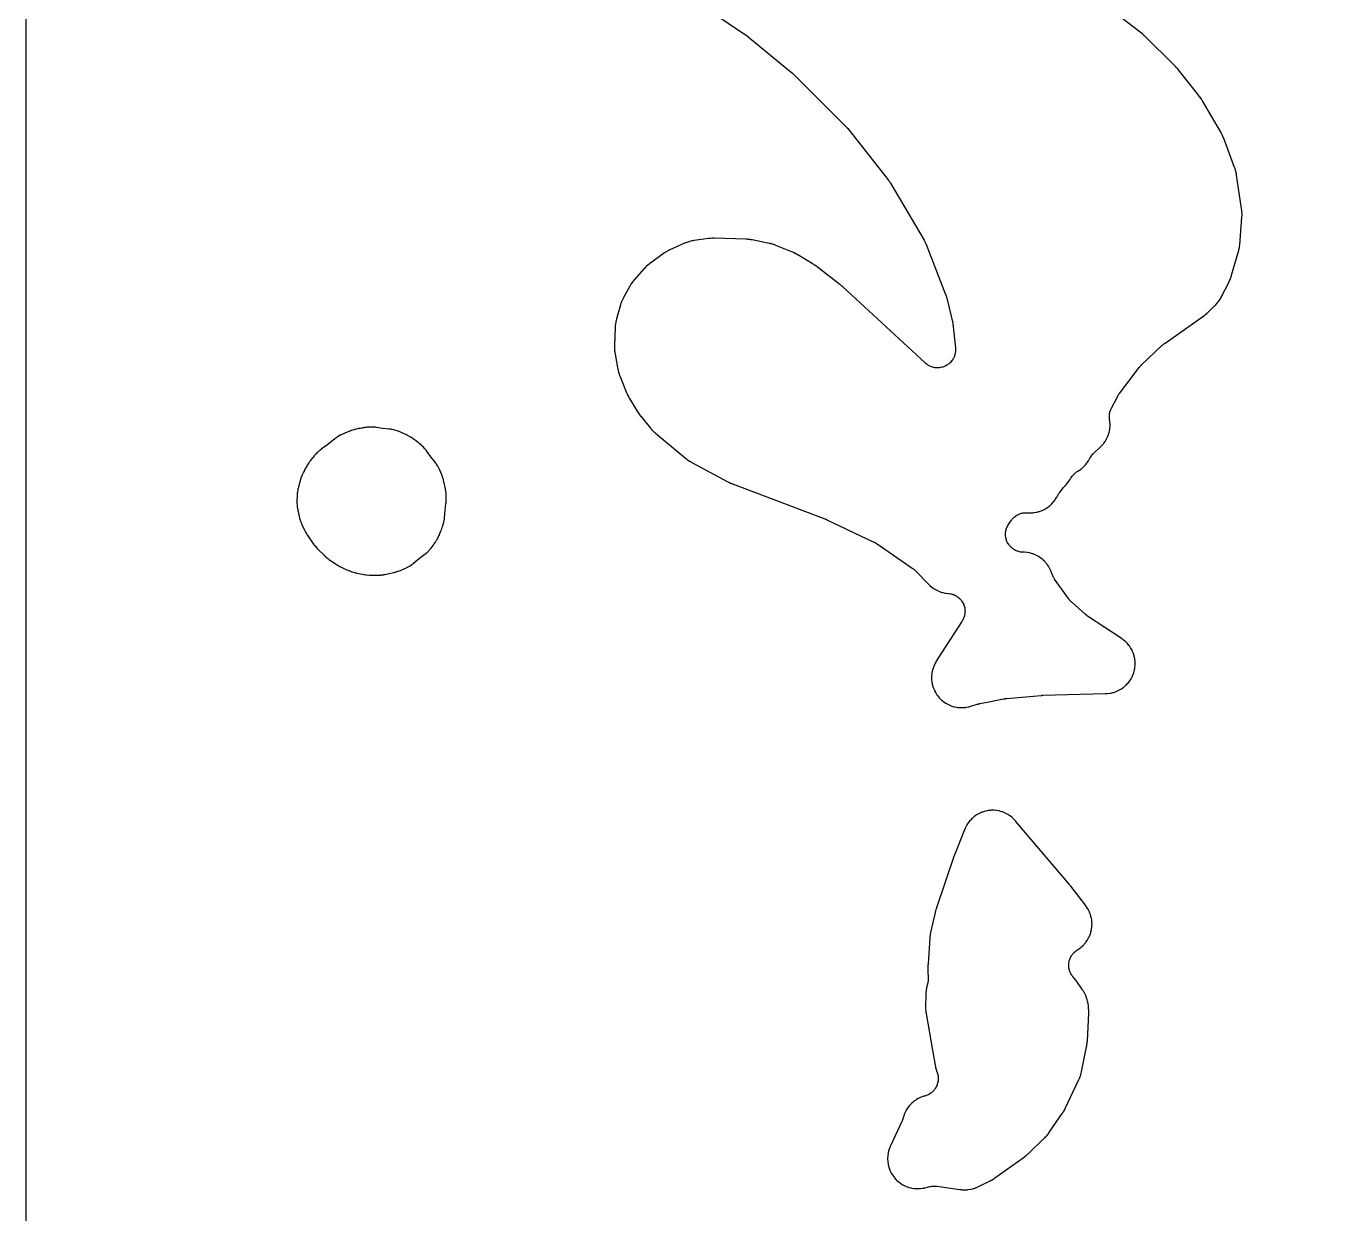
# Model space of a CAD drawing. Header units: millimetres. Extents: x 0 to 300, y 0 to 300.
# Drawn here: x -0.1 to 108.7, y 102 to 201 of the extents above; entities that cross this region are included whole.
import ezdxf

# ---------------------------------------------------------------- set-up
doc = ezdxf.new("R2010")
doc.units = ezdxf.units.MM
doc.layers.add('CUT', color=7, linetype='CONTINUOUS')

msp = doc.modelspace()

# ---------------------------------------------------------------- linework, layer by layer
at = {"layer": 'CUT'}
for points in [[(-0.0625, 1.4375), (-0.0625, 298.5625), (-0.0625, 299.4478), (-0.0589, 299.5212), (-0.0503, 299.5794), (-0.036, 299.6365), (-0.0162, 299.6918), (0.009, 299.745), (0.0392, 299.7954), (0.0743, 299.8427), (0.1137, 299.8863), (0.1573, 299.9257), (0.2046, 299.9608), (0.255, 299.991), (0.3082, 300.0162), (0.3635, 300.036), (0.4206, 300.0503), (0.4788, 300.0589), (0.5522, 300.0625), (1.4375, 300.0625), (298.5476, 300.0625)], [(55.5887, 203.2385), (59.9259, 200.301), (59.9345, 200.2951), (59.9545, 200.2812), (59.963, 200.2752), (59.9734, 200.2679), (59.9818, 200.2618), (60.0015, 200.2474), (60.0099, 200.2412), (60.0228, 200.2316), (60.0311, 200.2253), (60.0504, 200.2106), (60.0586, 200.2042), (60.0686, 200.1963), (60.0768, 200.1898), (60.0958, 200.1746), (60.1039, 200.168), (63.7643, 197.1594), (63.7728, 197.1523), (63.7924, 197.1358), (63.8008, 197.1286), (63.811, 197.1198), (63.8193, 197.1126), (63.8385, 197.0955), (63.8467, 197.0882), (63.8593, 197.0768), (63.8674, 197.0693), (63.8862, 197.0518), (63.8942, 197.0443), (63.9039, 197.035), (63.9119, 197.0274), (63.9303, 197.0094), (63.9381, 197.0017), (68.2517, 192.6839), (68.2609, 192.6746), (68.282, 192.6528), (68.291, 192.6434), (68.3019, 192.6319), (68.3108, 192.6224), (68.3313, 192.6), (68.34, 192.5903), (68.3533, 192.5754), (68.3618, 192.5656), (68.3817, 192.5426), (68.3901, 192.5327), (68.4003, 192.5206), (68.4086, 192.5105), (68.4278, 192.487), (68.4359, 192.4769), (71.8182, 188.2015), (71.8276, 188.1893), (71.8493, 188.1609), (71.8585, 188.1486), (71.8696, 188.1336), (71.8786, 188.1212), (71.8994, 188.092), (71.9081, 188.0795), (71.9215, 188.06), (71.93, 188.0473), (71.9498, 188.0175), (71.9581, 188.0046), (71.9681, 187.9888), (71.9763, 187.9758), (71.995, 187.9453), (72.0029, 187.9322), (74.8062, 183.1803), (74.8099, 183.174), (74.8184, 183.1592), (74.822, 183.1529), (74.8229, 183.1513), (74.8367, 183.1262), (74.8679, 183.067), (74.8783, 183.0464), (74.8929, 183.015), (74.9264, 182.9385), (74.9402, 182.9053), (76.6026, 178.6583), (76.6084, 178.6431), (76.6216, 178.6074), (76.6272, 178.592), (76.6337, 178.5734), (76.6389, 178.5581), (76.6508, 178.5221), (76.6557, 178.5066), (76.6631, 178.4827), (76.6678, 178.4672), (76.6784, 178.4307), (76.6828, 178.4151), (76.688, 178.3959), (76.6921, 178.3802), (76.7013, 178.3434), (76.7052, 178.3276), (77.1886, 176.2484), (77.1917, 176.2345), (77.1987, 176.2021), (77.2016, 176.1881), (77.205, 176.1711), (77.2077, 176.1572), (77.2137, 176.1246), (77.2161, 176.1106), (77.2197, 176.089), (77.2219, 176.075), (77.2269, 176.0422), (77.2289, 176.0281), (77.2312, 176.0109), (77.233, 175.9968), (77.2369, 175.9639), (77.2384, 175.9497), (77.4176, 174.2016), (77.4209, 174.1582), (77.4252, 174.0786), (77.4257, 173.9916), (77.4232, 173.9338), (77.4153, 173.8471), (77.4072, 173.7898), (77.3909, 173.7043), (77.3774, 173.648), (77.3529, 173.5645), (77.334, 173.5098), (77.3016, 173.429), (77.2774, 173.3764), (77.2374, 173.2991), (77.2083, 173.249), (77.161, 173.176), (77.1272, 173.129), (77.073, 173.0609), (77.0348, 173.0173), (76.9744, 172.9548), (76.9322, 172.9151), (76.8659, 172.8587), (76.8201, 172.8233), (76.7487, 172.7736), (76.6997, 172.7428), (76.6238, 172.7001), (76.572, 172.6742), (76.4924, 172.6391), (76.4384, 172.6183), (76.3558, 172.591), (76.2999, 172.5755), (76.2151, 172.5564), (76.158, 172.5464), (76.0717, 172.5355), (76.014, 172.531), (75.927, 172.5285), (75.8691, 172.5297), (75.7823, 172.5356), (75.7247, 172.5423), (75.6389, 172.5566), (75.5823, 172.5689), (75.4983, 172.5914), (75.4431, 172.609), (75.3616, 172.6395), (75.3084, 172.6624), (75.2303, 172.7007), (75.1795, 172.7286), (75.1054, 172.7742), (75.0576, 172.8069), (74.9883, 172.8595), (74.9272, 172.9106), (74.8945, 172.9393), (68.0313, 179.2709), (68.0219, 179.2794), (67.9601, 179.3341), (67.9504, 179.3424), (67.8713, 179.4094), (67.8615, 179.4175), (67.7974, 179.4695), (67.7875, 179.4774), (65.9279, 180.9219), (65.914, 180.9325), (65.8223, 180.9995), (65.8081, 181.0096), (65.6907, 181.0903), (65.6761, 181.0999), (65.5808, 181.1615), (65.566, 181.1707), (64.2677, 181.956), (64.2581, 181.9617), (64.1904, 182.0009), (64.1803, 182.0067), (64.1355, 182.0315), (64.1136, 182.043), (63.976, 182.112), (63.9545, 182.1222), (63.917, 182.1392), (63.9067, 182.1438), (63.8358, 182.1743), (63.8242, 182.1792), (62.4416, 182.7403), (62.4286, 182.7455), (62.3439, 182.7775), (62.3308, 182.7823), (62.2795, 182.8004), (62.253, 182.8091), (62.0796, 182.8613), (62.0527, 182.8687), (61.9999, 182.882), (61.9863, 182.8853), (61.898, 182.9053), (61.8843, 182.9082), (60.48, 183.1923), (60.4675, 183.1947), (60.3861, 183.2094), (60.3735, 183.2115), (60.3244, 183.2193), (60.2991, 183.2228), (60.1348, 183.2417), (60.1095, 183.2441), (60.0599, 183.2477), (60.0472, 183.2485), (59.9645, 183.2527), (59.9518, 183.2532), (57.3405, 183.3313), (57.3281, 183.3316), (57.2472, 183.3323), (57.2347, 183.3323), (57.186, 183.3317), (57.1611, 183.3309), (56.9996, 183.3223), (56.9747, 183.3205), (56.9263, 183.3159), (56.9139, 183.3146), (56.8335, 183.3053), (56.8212, 183.3037), (55.6352, 183.1412), (55.621, 183.1391), (55.5293, 183.1243), (55.5152, 183.1219), (55.4603, 183.1117), (55.4324, 183.1058), (55.254, 183.0638), (55.1991, 183.048), (55.0255, 182.9892), (54.9987, 182.9794), (54.9467, 182.959), (54.9335, 182.9536), (54.8478, 182.9175), (54.8347, 182.9118), (53.6207, 182.3667), (53.607, 182.3603), (53.5184, 182.3178), (53.5049, 182.3111), (53.4523, 182.2842), (53.4257, 182.2698), (53.2556, 182.1718), (53.2298, 182.156), (53.1803, 182.124), (53.1677, 182.1157), (53.0865, 182.0604), (53.0741, 182.0517), (51.9836, 181.2672), (51.9703, 181.2573), (51.8848, 181.1922), (51.8717, 181.1819), (51.8215, 181.1414), (51.7963, 181.1199), (51.6367, 180.976), (51.6127, 180.9531), (51.5673, 180.9073), (51.5558, 180.8954), (51.4821, 180.817), (51.471, 180.8048), (50.6772, 179.9117), (50.6661, 179.8987), (50.5947, 179.8137), (50.5839, 179.8005), (50.5426, 179.7483), (50.5222, 179.7209), (50.3946, 179.5394), (50.3758, 179.5109), (50.3406, 179.4544), (50.3318, 179.4397), (50.276, 179.3438), (50.2676, 179.329), (49.7209, 178.3255), (49.713, 178.3105), (49.6632, 178.2126), (49.6558, 178.1975), (49.6276, 178.1379), (49.614, 178.107), (49.5313, 177.9037), (49.5195, 177.8721), (49.4981, 177.8097), (49.4929, 177.7937), (49.4602, 177.6888), (49.4555, 177.6726), (49.1579, 176.6123), (49.1534, 176.5951), (49.1255, 176.4832), (49.1215, 176.4659), (49.1068, 176.3983), (49.1003, 176.3634), (49.0646, 176.1357), (49.0602, 176.1005), (49.0535, 176.0316), (49.0521, 176.0139), (49.0444, 175.8988), (49.0435, 175.8811), (48.9881, 174.3812), (48.9878, 174.3643), (48.9868, 174.2548), (48.9869, 174.2379), (48.9881, 174.1721), (48.9897, 174.1385), (49.0063, 173.9201), (49.0097, 173.8866), (49.0184, 173.8214), (49.0208, 173.8047), (49.0383, 173.6965), (49.0412, 173.6799), (49.2856, 172.3947), (49.2884, 172.3805), (49.3082, 172.2885), (49.3115, 172.2744), (49.3247, 172.2194), (49.3322, 172.1914), (49.385, 172.0108), (49.3938, 171.9832), (49.4122, 171.9297), (49.4171, 171.9161), (49.45, 171.8279), (49.4552, 171.8144), (50.0052, 170.4416), (50.0099, 170.4302), (50.0412, 170.3565), (50.0461, 170.3452), (50.0659, 170.3012), (50.0764, 170.2789), (50.148, 170.1357), (50.1595, 170.1138), (50.1827, 170.0717), (50.1888, 170.0609), (50.2289, 169.9916), (50.2352, 169.981), (50.8762, 168.9247), (50.8874, 168.9069), (50.9624, 168.7926), (50.9742, 168.7752), (51.0732, 168.6352), (51.0856, 168.6182), (51.1684, 168.5095), (51.1814, 168.493), (51.9827, 167.5134), (51.9919, 167.5024), (52.0524, 167.432), (52.0618, 167.4213), (52.0991, 167.3798), (52.1188, 167.359), (52.2494, 167.2272), (52.27, 167.2074), (52.3111, 167.1697), (52.3217, 167.1602), (52.3916, 167.099), (52.4025, 167.0898), (54.9099, 165.0004), (54.9217, 164.9908), (54.9992, 164.9295), (55.0113, 164.9202), (55.0587, 164.8846), (55.0835, 164.8669), (55.2473, 164.7565), (55.2729, 164.7401), (55.3238, 164.7095), (55.3369, 164.7018), (55.4228, 164.6529), (55.4361, 164.6455), (58.383, 163.0663), (58.4002, 163.0574), (58.5131, 163.0016), (58.5306, 162.9933), (58.6743, 162.9278), (58.6921, 162.92), (58.8083, 162.8716), (58.8263, 162.8644), (66.5276, 159.9411), (66.5344, 159.9385), (66.5503, 159.9323), (66.5571, 159.9297), (66.5732, 159.9233), (66.5815, 159.9199), (66.6011, 159.9119), (66.6095, 159.9084), (66.6222, 159.903), (66.6305, 159.8995), (66.6496, 159.8912), (66.6578, 159.8876), (66.6622, 159.8856), (66.6719, 159.8812), (66.6945, 159.8708), (66.7042, 159.8663), (70.6246, 158.0078), (70.633, 158.0037), (70.6462, 157.9973), (70.6671, 157.9868), (70.6973, 157.9711), (70.723, 157.9572), (70.7439, 157.9455), (70.7545, 157.9395), (70.7592, 157.9368), (70.7829, 157.9225), (70.8359, 157.8896), (70.8669, 157.8695), (70.8787, 157.8614), (70.8863, 157.8562), (73.8841, 155.7737), (73.8931, 155.7674), (73.9069, 155.7575), (73.942, 155.7312), (74, 155.6854), (74.0255, 155.6645), (74.0268, 155.6634), (74.0515, 155.6416), (74.1061, 155.5917), (74.1377, 155.5612), (74.1496, 155.5492), (74.1573, 155.5413), (75.1419, 154.5229), (75.1524, 154.5123), (75.2213, 154.4445), (75.2321, 154.4342), (75.2745, 154.3945), (75.2967, 154.3747), (75.4422, 154.2513), (75.4895, 154.2152), (75.6443, 154.1084), (75.6949, 154.077), (75.8596, 153.9861), (75.913, 153.9599), (76.0859, 153.8857), (76.1417, 153.865), (76.321, 153.8083), (76.3786, 153.7932), (76.5627, 153.7545), (76.6215, 153.7452), (76.8359, 153.722), (76.8677, 153.7178), (76.8823, 153.716), (76.9102, 153.713), (76.9985, 153.699), (77.0567, 153.6867), (77.1432, 153.664), (77.1999, 153.646), (77.2837, 153.6148), (77.3384, 153.5913), (77.4187, 153.552), (77.4708, 153.5232), (77.5467, 153.476), (77.5957, 153.4422), (77.6666, 153.3878), (77.712, 153.3492), (77.7772, 153.288), (77.8185, 153.2452), (77.8773, 153.1778), (77.9141, 153.1311), (77.9659, 153.0582), (77.998, 153.008), (78.0423, 152.9304), (78.0692, 152.8773), (78.1056, 152.7956), (78.1271, 152.7401), (78.1552, 152.6552), (78.1711, 152.5979), (78.1906, 152.5106), (78.2007, 152.452), (78.2115, 152.3632), (78.2158, 152.3038), (78.2177, 152.2145), (78.216, 152.155), (78.2091, 152.0658), (78.2015, 152.0068), (78.1858, 151.9188), (78.1724, 151.8608), (78.148, 151.7748), (78.1289, 151.7184), (78.096, 151.6352), (78.0715, 151.581), (78.0305, 151.5015), (77.9895, 151.4306), (77.9661, 151.3925), (75.9604, 148.2961), (75.9531, 148.2845), (75.9063, 148.2085), (75.8992, 148.1967), (75.8427, 148.1), (75.8359, 148.088), (75.7926, 148.01), (75.7861, 147.9979), (75.7398, 147.9097), (75.7332, 147.8967), (75.6909, 147.8111), (75.6846, 147.7979), (75.6604, 147.7458), (75.6487, 147.7189), (75.578, 147.5445), (75.5586, 147.4891), (75.506, 147.3111), (75.4921, 147.254), (75.4572, 147.0718), (75.4489, 147.0136), (75.4319, 146.8288), (75.4294, 146.7701), (75.4306, 146.5845), (75.4338, 146.5259), (75.4531, 146.3413), (75.4621, 146.2833), (75.4993, 146.1014), (75.5139, 146.0445), (75.5687, 145.8672), (75.5888, 145.812), (75.6607, 145.6409), (75.6861, 145.588), (75.7744, 145.4247), (75.8048, 145.3745), (75.9086, 145.2206), (75.9438, 145.1736), (76.0621, 145.0306), (76.1018, 144.9873), (76.2335, 144.8565), (76.2772, 144.8173), (76.4211, 144.7001), (76.4684, 144.6653), (76.6231, 144.5627), (76.6735, 144.5326), (76.8375, 144.4456), (76.8906, 144.4207), (77.0623, 144.3502), (77.1177, 144.3305), (77.2954, 144.2771), (77.3524, 144.263), (77.5345, 144.2272), (77.5926, 144.2187), (77.7774, 144.2009), (77.836, 144.1981), (78.0217, 144.1984), (78.0803, 144.2014), (78.265, 144.2198), (78.3231, 144.2285), (78.5076, 144.2655), (78.5362, 144.2719), (78.5918, 144.2859), (78.606, 144.2897), (78.698, 144.3152), (78.7121, 144.3193), (79.2237, 144.475), (79.2344, 144.4782), (79.2594, 144.4854), (79.2701, 144.4885), (79.2832, 144.4921), (79.2939, 144.495), (79.3191, 144.5017), (79.3298, 144.5044), (79.349, 144.5092), (79.3598, 144.5119), (79.3851, 144.5179), (79.396, 144.5204), (79.4092, 144.5234), (79.4201, 144.5258), (79.4455, 144.5312), (79.4564, 144.5334), (80.199, 144.6811), (81.4367, 144.9274), (81.4487, 144.9296), (81.4766, 144.9348), (81.4886, 144.9369), (81.5032, 144.9395), (81.5153, 144.9414), (81.5289, 144.9436), (81.5433, 144.9458), (81.5554, 144.9476), (81.5767, 144.9507), (81.5888, 144.9523), (81.617, 144.956), (81.6291, 144.9575), (81.6439, 144.9592), (81.656, 144.9605), (81.6842, 144.9634), (81.6964, 144.9645), (83.9388, 145.1626), (83.9389, 145.1626), (84.5658, 145.218), (84.5715, 145.2185), (84.5845, 145.2196), (84.5902, 145.22), (84.6033, 145.221), (84.6103, 145.2215), (84.6266, 145.2226), (84.6336, 145.2231), (84.6458, 145.2238), (84.6527, 145.2242), (84.6687, 145.225), (84.6755, 145.2254), (84.6793, 145.2255), (84.6875, 145.2259), (84.7067, 145.2265), (84.7149, 145.2268), (89.9119, 145.3647), (89.9265, 145.3653), (90.0212, 145.3701), (90.0357, 145.371), (90.0926, 145.3753), (90.1217, 145.3782), (90.3074, 145.4013), (90.3649, 145.4114), (90.545, 145.4519), (90.6013, 145.4674), (90.7766, 145.5252), (90.8311, 145.5462), (90.9999, 145.6208), (91.0521, 145.6469), (91.2129, 145.7376), (91.2623, 145.7687), (91.4136, 145.8745), (91.4597, 145.9103), (91.6, 146.0303), (91.6424, 146.0704), (91.7703, 146.2035), (91.8087, 146.2475), (91.923, 146.3924), (91.9569, 146.4399), (92.0567, 146.5953), (92.0858, 146.6459), (92.17, 146.8102), (92.194, 146.8634), (92.2618, 147.0351), (92.2806, 147.0903), (92.3314, 147.2678), (92.3447, 147.3246), (92.378, 147.5062), (92.3857, 147.5641), (92.4012, 147.748), (92.4033, 147.8064), (92.4008, 147.9909), (92.3972, 148.0492), (92.3769, 148.2327), (92.3676, 148.2903), (92.3295, 148.4709), (92.3146, 148.5274), (92.2592, 148.7035), (92.2389, 148.7582), (92.1666, 148.9281), (92.1411, 148.9806), (92.0526, 149.1426), (92.0221, 149.1924), (91.9183, 149.345), (91.8832, 149.3916), (91.765, 149.5334), (91.7255, 149.5764), (91.5941, 149.7061), (91.5506, 149.745), (91.4052, 149.8629), (91.3821, 149.8807), (91.3361, 149.9144), (91.3242, 149.9229), (91.2464, 149.9772), (91.2343, 149.9854), (88.525, 151.776), (88.5117, 151.7849), (88.4809, 151.8061), (88.4678, 151.8153), (88.4519, 151.8266), (88.4389, 151.836), (88.4089, 151.8582), (88.3961, 151.8679), (88.3737, 151.8851), (88.3611, 151.895), (88.3318, 151.9183), (88.3194, 151.9284), (88.3044, 151.9408), (88.2921, 151.9511), (88.2637, 151.9755), (88.2517, 151.986), (88.2406, 151.9958), (87.1141, 152.9966), (87.1047, 153.0051), (87.0891, 153.0193), (87.0526, 153.0546), (86.9926, 153.1161), (86.9665, 153.1438), (86.9639, 153.1468), (86.9391, 153.1756), (86.8844, 153.242), (86.8533, 153.282), (86.8408, 153.299), (86.8334, 153.3093), (85.6842, 154.9231), (85.6774, 154.9328), (85.6663, 154.9488), (85.6405, 154.9882), (85.6081, 155.0407), (85.568, 155.1127), (85.5312, 155.1867), (85.4979, 155.262), (85.4741, 155.3234), (85.4653, 155.3472), (85.4572, 155.3698), (85.4535, 155.3805), (85.4285, 155.4538), (85.4235, 155.4677), (85.4036, 155.5217), (85.3927, 155.5491), (85.3185, 155.723), (85.2927, 155.7761), (85.2031, 155.9396), (85.1722, 155.9899), (85.0669, 156.1438), (85.0313, 156.1908), (84.9114, 156.3336), (84.8713, 156.3769), (84.738, 156.5073), (84.6939, 156.5464), (84.5484, 156.6631), (84.5006, 156.6977), (84.3444, 156.7995), (84.2935, 156.8293), (84.128, 156.9152), (84.0744, 156.9398), (83.9012, 157.0092), (83.8455, 157.0284), (83.6664, 157.0804), (83.609, 157.094), (83.4257, 157.1282), (83.3672, 157.1361), (83.1814, 157.1521), (83.1806, 157.1522), (83.1364, 157.1543), (83.1263, 157.1545), (83.1254, 157.1545), (83.089, 157.155), (83.0063, 157.1581), (82.9164, 157.166), (82.8568, 157.1743), (82.7681, 157.1912), (82.7097, 157.2054), (82.6232, 157.2311), (82.5665, 157.2511), (82.4829, 157.2854), (82.4285, 157.3109), (82.3488, 157.3534), (82.2972, 157.3843), (82.2222, 157.4345), (82.174, 157.4704), (82.1043, 157.5279), (82.06, 157.5685), (81.9964, 157.6327), (81.9564, 157.6775), (81.8996, 157.7477), (81.8642, 157.7963), (81.8148, 157.8719), (81.7844, 157.9238), (81.7428, 158.0039), (81.7178, 158.0586), (81.6844, 158.1425), (81.6651, 158.1994), (81.6403, 158.2862), (81.6267, 158.3448), (81.6107, 158.4337), (81.6031, 158.4933), (81.5961, 158.5833), (81.5945, 158.6434), (81.5966, 158.7337), (81.601, 158.7937), (81.6121, 158.8833), (81.6225, 158.9425), (81.6425, 159.0306), (81.6588, 159.0884), (81.6876, 159.174), (81.7096, 159.23), (81.7468, 159.3123), (81.7743, 159.3657), (81.8195, 159.4439), (81.8645, 159.5133), (81.8901, 159.5505), (82.0824, 159.8169), (82.108, 159.8506), (82.1563, 159.9113), (82.2121, 159.9749), (82.2511, 160.0155), (82.3126, 160.0736), (82.3553, 160.1103), (82.422, 160.1624), (82.468, 160.195), (82.5392, 160.2406), (82.5881, 160.2686), (82.6633, 160.3073), (82.7146, 160.3307), (82.7931, 160.3622), (82.8463, 160.3806), (82.9275, 160.4046), (82.9822, 160.418), (83.0652, 160.4342), (83.121, 160.4424), (83.2051, 160.4507), (83.2614, 160.4536), (83.346, 160.454), (83.4267, 160.4506), (83.4493, 160.4494), (83.4618, 160.4486), (83.4778, 160.4477), (83.6629, 160.4401), (83.7211, 160.4406), (83.905, 160.451), (83.9629, 160.4571), (84.1448, 160.4852), (84.2019, 160.4969), (84.3803, 160.5426), (84.4359, 160.5597), (84.609, 160.6225), (84.6627, 160.6449), (84.8289, 160.7241), (84.8802, 160.7517), (85.038, 160.8467), (85.0864, 160.8791), (85.2342, 160.9889), (85.2792, 161.0259), (85.4156, 161.1495), (85.4568, 161.1906), (85.5807, 161.3269), (85.6177, 161.3719), (85.7277, 161.5195), (85.7602, 161.5678), (85.8567, 161.7276), (85.8712, 161.7529), (85.8896, 161.7869), (85.9337, 161.8682), (85.9504, 161.8976), (85.9866, 161.9588), (86.0201, 162.0111), (86.0513, 162.0563), (86.0734, 162.087), (86.0829, 162.0995), (86.0886, 162.107), (86.4059, 162.5188), (86.4334, 162.5528), (86.4996, 162.6306), (86.5288, 162.6632), (86.5413, 162.6765), (86.5482, 162.6837), (86.5649, 162.7012), (86.5759, 162.7126), (86.5832, 162.7203), (86.6237, 162.7638), (86.6448, 162.7877), (86.7757, 162.9444), (86.8139, 162.9953), (86.9275, 163.165), (86.9446, 163.1919), (86.9591, 163.2164), (86.974, 163.2406), (87.0028, 163.2856), (87.033, 163.3299), (87.06, 163.3671), (87.0754, 163.3877), (87.1749, 163.5168), (87.2009, 163.549), (87.2499, 163.6069), (87.3063, 163.6676), (87.3457, 163.7063), (87.4074, 163.7615), (87.4502, 163.7964), (87.5167, 163.8457), (87.5797, 163.8881), (87.6146, 163.9104), (87.6383, 163.9248), (87.6454, 163.9292), (87.7058, 163.967), (87.7298, 163.9829), (87.8786, 164.0864), (87.9235, 164.1209), (88.0601, 164.2365), (88.1016, 164.2751), (88.2268, 164.4031), (88.2644, 164.4454), (88.3769, 164.5847), (88.4104, 164.6303), (88.5093, 164.7796), (88.5383, 164.8282), (88.6266, 164.9934), (88.651, 165.0362), (88.6979, 165.1134), (88.7536, 165.1947), (88.7936, 165.2467), (88.8578, 165.3214), (88.9204, 165.3866), (88.9555, 165.4212), (89.4747, 165.906), (89.4855, 165.9163), (89.5546, 165.9841), (89.5651, 165.9947), (89.6056, 166.0364), (89.6258, 166.0583), (89.7517, 166.2018), (89.7888, 166.2485), (89.8983, 166.4016), (89.9305, 166.4517), (90.0244, 166.6149), (90.0515, 166.668), (90.1287, 166.8397), (90.1504, 166.8952), (90.2102, 167.0738), (90.2263, 167.1311), (90.2681, 167.3147), (90.2784, 167.3734), (90.3018, 167.5602), (90.3062, 167.6196), (90.311, 167.8079), (90.3095, 167.8674), (90.2956, 168.0552), (90.2882, 168.1143), (90.2765, 168.1809), (90.2703, 168.2225), (90.2605, 168.2987), (90.2538, 168.3824), (90.2519, 168.4383), (90.253, 168.5222), (90.2564, 168.578), (90.2653, 168.6614), (90.2738, 168.7167), (90.2905, 168.7989), (90.3041, 168.8531), (90.3284, 168.9335), (90.347, 168.9862), (90.3786, 169.0639), (90.4109, 169.1337), (90.4294, 169.1714), (90.9253, 170.1247), (90.9297, 170.1329), (90.9366, 170.1459), (90.948, 170.1665), (90.965, 170.1966), (90.9801, 170.2221), (90.9927, 170.2427), (90.9992, 170.2532), (91.0021, 170.2578), (91.0174, 170.2813), (91.0527, 170.3335), (91.0742, 170.364), (91.0828, 170.3757), (91.0884, 170.3832), (92.7295, 172.5604), (92.7353, 172.5681), (92.7445, 172.5801), (92.7596, 172.599), (92.782, 172.6266), (92.8016, 172.6498), (92.818, 172.6686), (92.8263, 172.6781), (92.8301, 172.6822), (92.8497, 172.7034), (92.8944, 172.7501), (92.9216, 172.7773), (92.9323, 172.7876), (92.9393, 172.7942), (94.6359, 174.3878), (94.6475, 174.3985), (94.6747, 174.4233), (94.6865, 174.4337), (94.701, 174.4464), (94.7129, 174.4567), (94.7411, 174.4804), (94.7532, 174.4905), (94.772, 174.5058), (94.7843, 174.5157), (94.8132, 174.5384), (94.8257, 174.5481), (94.841, 174.5597), (94.8537, 174.5691), (94.8834, 174.5908), (94.8962, 174.6), (98.1174, 176.8701), (98.1262, 176.8765), (98.1875, 176.9213), (98.1966, 176.9281), (98.2362, 176.9583), (98.255, 176.9732), (98.3702, 177.0685), (98.3877, 177.0835), (98.4176, 177.1102), (98.4256, 177.1175), (98.4807, 177.1686), (98.4895, 177.1769), (99.0313, 177.6998), (99.0431, 177.7115), (99.1184, 177.7883), (99.1298, 177.8003), (99.1737, 177.8477), (99.1956, 177.8726), (99.3311, 178.0359), (99.3705, 178.0891), (99.4871, 178.2663), (99.5046, 178.2945), (99.5371, 178.3503), (99.5452, 178.3648), (99.5967, 178.4592), (99.6045, 178.4739), (100.2327, 179.7054), (100.2389, 179.7179), (100.2784, 179.8001), (100.2844, 179.8128), (100.307, 179.8627), (100.3179, 179.8885), (100.3852, 180.0579), (100.395, 180.0842), (100.4128, 180.1361), (100.4172, 180.1494), (100.4449, 180.2363), (100.449, 180.2497), (101.003, 182.143), (101.0071, 182.1578), (101.0327, 182.2543), (101.0364, 182.2692), (101.0503, 182.3275), (101.0566, 182.3575), (101.0928, 182.5537), (101.0976, 182.584), (101.1054, 182.6435), (101.1072, 182.6587), (101.1177, 182.758), (101.1192, 182.7732), (101.305, 185.093), (101.3061, 185.1102), (101.3118, 185.2218), (101.3124, 185.239), (101.314, 185.306), (101.3138, 185.3404), (101.306, 185.5636), (101.3038, 185.5979), (101.2977, 185.6647), (101.2958, 185.6818), (101.2824, 185.7928), (101.2801, 185.8098), (100.8609, 188.5951), (100.8583, 188.6106), (100.8405, 188.7111), (100.8376, 188.7265), (100.8253, 188.7866), (100.8182, 188.8171), (100.767, 189.0145), (100.7583, 189.0447), (100.7398, 189.1031), (100.7349, 189.118), (100.7016, 189.2145), (100.6962, 189.2292), (99.7562, 191.7365), (99.7515, 191.7485), (99.7203, 191.8266), (99.7154, 191.8386), (99.6956, 191.8851), (99.685, 191.9087), (99.6126, 192.0604), (99.601, 192.0835), (99.5773, 192.1281), (99.5711, 192.1395), (99.5301, 192.2129), (99.5237, 192.2241), (98.0098, 194.8008), (97.9989, 194.8187), (97.9257, 194.9337), (97.9142, 194.9512), (97.8174, 195.0923), (97.8053, 195.1094), (97.7243, 195.2191), (97.7115, 195.2357), (95.9886, 197.4055), (95.977, 197.4197), (95.9, 197.5108), (95.8879, 197.5246), (95.7879, 197.6359), (95.7754, 197.6494), (95.693, 197.7356), (95.6801, 197.7486), (93.1788, 200.21), (93.1651, 200.2231), (93.0745, 200.3068), (93.0603, 200.3194), (92.9434, 200.4208), (92.9288, 200.433), (92.8331, 200.5108), (92.8182, 200.5225), (90.1232, 202.5747)]]:
    msp.add_lwpolyline(points, dxfattribs=at)
for points in [[(22.562, 160.8019), (22.5642, 160.7897), (22.5796, 160.7111), (22.582, 160.699), (22.5971, 160.6293), (22.6111, 160.5557), (22.6145, 160.5392), (22.7014, 160.1426), (22.7053, 160.1263), (22.7315, 160.0208), (22.7358, 160.0046), (22.7533, 159.9417), (22.7632, 159.9097), (22.8331, 159.7039), (22.8447, 159.6725), (22.8692, 159.6119), (22.8756, 159.5965), (22.9191, 159.4968), (22.926, 159.4815), (22.9278, 159.4777), (23.1579, 158.9878), (23.1635, 158.9762), (23.2004, 158.9018), (23.2062, 158.8904), (23.2294, 158.8461), (23.2417, 158.8236), (23.3249, 158.6798), (23.3382, 158.6579), (23.365, 158.6157), (23.372, 158.605), (23.4182, 158.5358), (23.4254, 158.5253), (23.9063, 157.8366), (23.9071, 157.8355), (23.915, 157.8244), (23.9674, 157.7529), (23.9756, 157.742), (24.0081, 157.6997), (24.0252, 157.6785), (24.1394, 157.543), (24.1575, 157.5225), (24.1937, 157.4834), (24.203, 157.4735), (24.2647, 157.4098), (24.2743, 157.4001), (24.8033, 156.8775), (24.8134, 156.8677), (24.8799, 156.805), (24.8902, 156.7955), (24.9311, 156.7588), (24.9525, 156.7405), (25.0939, 156.6248), (25.1161, 156.6075), (25.1171, 156.6067), (25.1259, 156.5999), (25.1703, 156.567), (25.1818, 156.5587), (25.2569, 156.5058), (25.2686, 156.4978), (25.5319, 156.3215), (25.8169, 156.13), (25.8291, 156.122), (25.9087, 156.0712), (25.9211, 156.0636), (25.9697, 156.0342), (25.9949, 156.0198), (26, 156.0171), (26.0055, 156.0139), (26.0725, 155.9779), (26.1612, 155.9301), (26.1687, 155.9263), (26.1721, 155.9245), (26.198, 155.9113), (26.2493, 155.8869), (26.2625, 155.8808), (26.3489, 155.8422), (26.3622, 155.8364), (26.6326, 155.7234), (26.8208, 155.6443), (26.8341, 155.6389), (26.845, 155.6346), (26.9339, 155.5975), (26.9478, 155.5919), (27.0388, 155.5565), (27.0529, 155.5512), (27.1081, 155.5313), (27.1366, 155.5219), (27.3233, 155.465), (27.3523, 155.4569), (27.4092, 155.4427), (27.4238, 155.4392), (27.5191, 155.4178), (27.5338, 155.4147), (28.1079, 155.301), (28.1231, 155.2982), (28.2219, 155.2812), (28.2372, 155.2788), (28.2968, 155.2702), (28.3275, 155.2665), (28.5271, 155.248), (28.5579, 155.2459), (28.6181, 155.2434), (28.6335, 155.243), (28.7338, 155.2414), (28.7492, 155.2414), (29.3289, 155.2473), (29.3445, 155.2477), (29.4456, 155.2513), (29.4611, 155.2521), (29.5218, 155.2559), (29.5528, 155.2586), (29.7537, 155.2816), (29.7845, 155.2859), (29.8444, 155.296), (29.8597, 155.2987), (29.959, 155.318), (29.9743, 155.3212), (30.5764, 155.4544), (30.5906, 155.4578), (30.6828, 155.4805), (30.6969, 155.4842), (30.7519, 155.4992), (30.7799, 155.5076), (30.9603, 155.5664), (30.9878, 155.5761), (31.0411, 155.5964), (31.0547, 155.6018), (31.1425, 155.6377), (31.156, 155.6434), (31.5623, 155.8212), (31.5753, 155.827), (31.6594, 155.8662), (31.6722, 155.8724), (31.7222, 155.8972), (31.7474, 155.9104), (31.9073, 155.9993), (31.9557, 156.0294), (32.1064, 156.1331), (32.1295, 156.1498), (32.1739, 156.1836), (32.1851, 156.1923), (32.2576, 156.2502), (32.2686, 156.2593), (32.7406, 156.6551), (33.1757, 156.9853), (33.1872, 156.9942), (33.2615, 157.0535), (33.2728, 157.0627), (33.3165, 157.0994), (33.3384, 157.1187), (33.4759, 157.246), (33.5169, 157.2877), (33.6413, 157.4277), (33.6602, 157.45), (33.696, 157.4945), (33.705, 157.5059), (33.7628, 157.5814), (33.7716, 157.5931), (33.7942, 157.6241), (33.8089, 157.6423), (33.8266, 157.6654), (33.86, 157.7111), (33.8684, 157.7229), (33.916, 157.7915), (33.9694, 157.8647), (33.9782, 157.8772), (34.0347, 157.9592), (34.0433, 157.9719), (34.0759, 158.022), (34.092, 158.048), (34.1557, 158.1574), (34.1769, 158.1914), (34.1848, 158.2044), (34.2148, 158.2553), (34.2295, 158.2818), (34.3206, 158.4562), (34.334, 158.4834), (34.3587, 158.5371), (34.3649, 158.5509), (34.4037, 158.6413), (34.4095, 158.6553), (34.4915, 158.8601), (34.5247, 158.9335), (34.5308, 158.9472), (34.5687, 159.037), (34.5744, 159.0509), (34.5959, 159.1054), (34.6061, 159.1336), (34.6395, 159.2325), (34.6616, 159.2919), (34.6666, 159.3059), (34.6855, 159.3608), (34.6944, 159.3892), (34.7474, 159.5724), (34.7611, 159.6304), (34.7957, 159.8179), (34.8004, 159.8473), (34.808, 159.9049), (34.8098, 159.9197), (34.8202, 160.0159), (34.8217, 160.0307), (34.8755, 160.6765), (34.9422, 161.2077), (34.9438, 161.2217), (34.9531, 161.313), (34.9544, 161.3271), (34.9587, 161.3821), (34.9602, 161.4103), (34.9658, 161.5912), (34.9649, 161.6476), (34.9594, 161.7355), (34.9604, 161.7664), (34.9607, 161.7956), (34.9581, 161.9824), (34.9544, 162.0406), (34.9337, 162.2262), (34.9298, 162.2551), (34.9207, 162.3113), (34.9182, 162.3257), (34.9009, 162.4188), (34.898, 162.4331), (34.7676, 163.0498), (34.7644, 163.0638), (34.7429, 163.1545), (34.7395, 163.1685), (34.7253, 163.2227), (34.7173, 163.2503), (34.6615, 163.4282), (34.6522, 163.4554), (34.6329, 163.508), (34.6278, 163.5215), (34.5935, 163.6082), (34.5881, 163.6215), (34.433, 163.9883), (34.4276, 164.0007), (34.3916, 164.0809), (34.3859, 164.0932), (34.3632, 164.1409), (34.351, 164.1651), (34.2693, 164.3181), (34.2418, 164.3646), (34.1467, 164.5096), (34.1313, 164.5319), (34.1004, 164.5747), (34.0924, 164.5856), (34.0393, 164.6557), (34.031, 164.6664), (33.6765, 165.1135), (33.3153, 165.6143), (33.3071, 165.6255), (33.2528, 165.6972), (33.2443, 165.7082), (33.2106, 165.7506), (33.1929, 165.7718), (33.0762, 165.9057), (33.0379, 165.9457), (32.9094, 166.0682), (32.8889, 166.0868), (32.8481, 166.1223), (32.8375, 166.1312), (32.7682, 166.1887), (32.7574, 166.1974), (32.7453, 166.207), (32.6874, 166.2572), (32.666, 166.275), (32.6233, 166.3086), (32.6123, 166.3171), (32.5401, 166.3715), (32.5288, 166.3798), (32.5063, 166.3959), (32.3963, 166.4829), (32.3844, 166.4921), (32.3063, 166.5507), (32.2942, 166.5596), (32.2464, 166.5936), (32.2215, 166.6104), (32.057, 166.7155), (32.0385, 166.7268), (31.9922, 166.7564), (31.9655, 166.7726), (31.7898, 166.8728), (31.7624, 166.8875), (31.7081, 166.9148), (31.6941, 166.9216), (31.6025, 166.9648), (31.5884, 166.9712), (31.4525, 167.031), (31.3835, 167.0659), (31.3693, 167.0729), (31.2765, 167.1168), (31.2621, 167.1234), (31.2057, 167.1483), (31.1764, 167.1603), (31.0114, 167.223), (30.97, 167.24), (30.9551, 167.2458), (30.8969, 167.2678), (30.8667, 167.2783), (30.6719, 167.3403), (30.6102, 167.3564), (30.4099, 167.3973), (30.3785, 167.4029), (30.3169, 167.4121), (30.3011, 167.4142), (30.1982, 167.4268), (30.1824, 167.4286), (29.6386, 167.4806), (29.1467, 167.5562), (29.1316, 167.5583), (29.0336, 167.5708), (29.0185, 167.5725), (28.9595, 167.5786), (28.9292, 167.5809), (28.7347, 167.5908), (28.6739, 167.5909), (28.4794, 167.5811), (28.4491, 167.5788), (28.3901, 167.5728), (28.375, 167.5711), (28.277, 167.5587), (28.2619, 167.5566), (28.2613, 167.5565), (28.1691, 167.5469), (28.1396, 167.5431), (28.0821, 167.5343), (28.0674, 167.5318), (27.972, 167.5147), (27.9574, 167.5118), (27.9248, 167.5051), (27.7785, 167.4828), (27.7639, 167.4804), (27.6691, 167.4635), (27.6545, 167.4607), (27.5978, 167.4492), (27.569, 167.4426), (27.3825, 167.3949), (27.354, 167.3869), (27.3235, 167.3775), (27.2886, 167.3685), (27.2606, 167.3606), (27.0803, 167.3049), (27.0527, 167.2956), (26.9994, 167.2763), (26.9858, 167.2712), (26.8979, 167.2368), (26.8844, 167.2314), (26.7191, 167.1622), (26.6616, 167.1413), (26.6487, 167.1364), (26.5649, 167.1037), (26.5521, 167.0985), (26.5022, 167.0777), (26.4769, 167.0664), (26.3709, 167.0164), (26.3648, 167.0138), (26.3523, 167.0084), (26.2712, 166.9723), (26.2588, 166.9666), (26.2106, 166.9438), (26.1861, 166.9315), (26.0315, 166.8495), (25.9845, 166.8218), (25.8379, 166.7261), (25.8154, 166.7106), (25.7721, 166.6794), (25.7611, 166.6713), (25.6903, 166.6178), (25.6795, 166.6095), (25.0872, 166.1407), (24.5363, 165.7425), (24.5253, 165.7343), (24.4544, 165.6806), (24.4436, 165.6722), (24.4017, 165.6389), (24.3807, 165.6214), (24.2485, 165.5061), (24.2089, 165.4683), (24.0877, 165.3414), (24.0692, 165.3212), (24.0341, 165.2809), (24.0252, 165.2705), (23.9683, 165.2021), (23.9597, 165.1915), (23.956, 165.1868), (23.8933, 165.1149), (23.8756, 165.0937), (23.8421, 165.0516), (23.8337, 165.0407), (23.7796, 164.9693), (23.7714, 164.9582), (23.741, 164.9161), (23.6217, 164.7659), (23.6128, 164.7544), (23.5558, 164.679), (23.5472, 164.6673), (23.5141, 164.6212), (23.4977, 164.5972), (23.3951, 164.4386), (23.3799, 164.4138), (23.3638, 164.386), (23.3481, 164.3619), (23.3326, 164.3367), (23.2359, 164.1704), (23.2216, 164.1444), (23.1951, 164.093), (23.1884, 164.0798), (23.1463, 163.9933), (23.14, 163.9799), (23.0733, 163.8335), (23.0186, 163.7279), (23.0115, 163.7136), (22.9664, 163.6204), (22.9596, 163.606), (22.934, 163.5493), (22.9217, 163.52), (22.8466, 163.3271), (22.8359, 163.2971), (22.8164, 163.238), (22.8117, 163.2228), (22.7819, 163.1237), (22.7775, 163.1083), (22.6411, 162.6055), (22.6368, 162.5887), (22.6104, 162.479), (22.6066, 162.4621), (22.5927, 162.3958), (22.5865, 162.3617), (22.553, 162.1388), (22.5489, 162.1043), (22.5427, 162.0369), (22.5414, 162.0196), (22.5343, 161.907), (22.5335, 161.8897), (22.5176, 161.4149), (22.5173, 161.4026), (22.5163, 161.3225), (22.5162, 161.3102), (22.5166, 161.262), (22.5173, 161.2373), (22.525, 161.0795), (22.5294, 161.0304), (22.55, 160.8737), (22.5537, 160.8493)], [(71.8026, 106.1351), (71.8139, 106.0776), (71.8585, 105.8976), (71.8754, 105.8415), (71.9373, 105.6668), (71.9596, 105.6125), (72.0383, 105.4447), (72.0657, 105.3929), (72.1604, 105.2335), (72.1928, 105.1846), (72.3026, 105.0353), (72.3396, 104.9898), (72.4635, 104.8519), (72.5047, 104.8102), (72.6415, 104.6851), (72.6866, 104.6476), (72.8349, 104.5364), (72.8835, 104.5036), (73.0419, 104.4073), (73.0935, 104.3794), (73.2605, 104.2991), (73.3146, 104.2763), (73.4887, 104.2127), (73.5447, 104.1953), (73.7242, 104.149), (73.7816, 104.1371), (73.9647, 104.1086), (74.023, 104.1024), (74.2081, 104.0918), (74.2667, 104.0914), (74.452, 104.0989), (74.5104, 104.1042), (74.6965, 104.1301), (74.7254, 104.1349), (74.7817, 104.1456), (74.7961, 104.1485), (74.8892, 104.1685), (74.9035, 104.1718), (75.2821, 104.2629), (75.2924, 104.2654), (75.3015, 104.2674), (75.3604, 104.2788), (75.4465, 104.2925), (75.5448, 104.3027), (75.6104, 104.3059), (75.7092, 104.3052), (75.7963, 104.2998), (75.856, 104.2941), (75.8652, 104.2929), (75.8757, 104.2915), (77.7832, 104.0221), (77.7979, 104.0202), (77.8934, 104.0091), (77.9081, 104.0076), (77.9657, 104.0023), (77.9952, 104.0004), (78.1846, 103.9925), (78.2438, 103.9929), (78.4305, 104.0036), (78.4893, 104.0099), (78.6741, 104.0388), (78.732, 104.0509), (78.913, 104.0979), (78.9695, 104.1156), (79.1474, 104.1811), (79.1749, 104.192), (79.2281, 104.2147), (79.2416, 104.2206), (79.3291, 104.2604), (79.3425, 104.2667), (80.257, 104.7102), (80.2684, 104.7159), (80.3419, 104.7535), (80.3532, 104.7594), (80.3969, 104.7829), (80.419, 104.7954), (80.5609, 104.8798), (80.5825, 104.8932), (80.6241, 104.9204), (80.6346, 104.9274), (80.7028, 104.974), (80.7132, 104.9813), (83.0609, 106.6607), (83.0779, 106.6734), (83.1872, 106.7575), (83.2037, 106.7707), (83.3369, 106.8811), (83.353, 106.8949), (83.4561, 106.9865), (83.4717, 107.0009), (84.8506, 108.3178), (84.8618, 108.3288), (84.9336, 108.4011), (84.9445, 108.4124), (84.9865, 108.4569), (85.0074, 108.4803), (85.1393, 108.6356), (85.1589, 108.6601), (85.1961, 108.7088), (85.2054, 108.7213), (85.2651, 108.804), (85.2741, 108.8168), (86.3308, 110.3639), (86.3368, 110.3729), (86.3786, 110.4366), (86.3848, 110.4461), (86.4114, 110.4884), (86.4238, 110.509), (86.4986, 110.639), (86.5098, 110.6593), (86.5284, 110.6948), (86.5334, 110.7045), (86.5672, 110.7718), (86.5725, 110.7828), (87.6908, 113.1282), (87.6984, 113.1447), (87.7457, 113.2522), (87.7527, 113.2689), (87.7792, 113.3342), (87.7917, 113.3681), (87.8666, 113.5907), (87.8771, 113.6253), (87.8954, 113.6933), (87.8999, 113.7108), (87.9271, 113.8251), (87.9311, 113.8428), (88.3577, 115.907), (88.3598, 115.9178), (88.3739, 115.9931), (88.3759, 116.0043), (88.3842, 116.0538), (88.3878, 116.0778), (88.4067, 116.2274), (88.4092, 116.2505), (88.4127, 116.2908), (88.4136, 116.3017), (88.4188, 116.3772), (88.4195, 116.3895), (88.5335, 118.7339), (88.5341, 118.7491), (88.5364, 118.8477), (88.5365, 118.8629), (88.5364, 118.9222), (88.5356, 118.9526), (88.5252, 119.1495), (88.5228, 119.1798), (88.5167, 119.2388), (88.515, 119.2539), (88.5023, 119.3517), (88.5002, 119.3668), (88.4775, 119.5127), (88.4753, 119.5261), (88.4598, 119.6128), (88.4573, 119.6261), (88.4468, 119.6781), (88.4409, 119.7045), (88.3988, 119.8731), (88.3833, 119.9251), (88.327, 120.087), (88.3069, 120.1374), (88.2362, 120.2936), (88.2116, 120.3419), (88.126, 120.4931), (88.1121, 120.5164), (88.0839, 120.5612), (88.0766, 120.5726), (88.028, 120.6462), (88.0205, 120.6574), (87.53, 121.3654), (87.5227, 121.3757), (87.4748, 121.4419), (87.4673, 121.452), (87.4376, 121.4911), (87.422, 121.5109), (87.3181, 121.6369), (87.3017, 121.656), (87.2739, 121.6869), (87.2551, 121.7085), (87.202, 121.7715), (87.1507, 121.8387), (87.117, 121.8873), (87.0705, 121.962), (87.042, 122.0131), (87.003, 122.092), (86.9797, 122.1457), (86.9486, 122.228), (86.9306, 122.2837), (86.9077, 122.3686), (86.8952, 122.4258), (86.8807, 122.5126), (86.8738, 122.5708), (86.8679, 122.6585), (86.8667, 122.7171), (86.8694, 122.805), (86.874, 122.8634), (86.8852, 122.9506), (86.8954, 123.0083), (86.9151, 123.094), (86.931, 123.1504), (86.9589, 123.2338), (86.9802, 123.2884), (87.0161, 123.3687), (87.0427, 123.4209), (87.0863, 123.4973), (87.1178, 123.5467), (87.1686, 123.6184), (87.2048, 123.6645), (87.2624, 123.7309), (87.3029, 123.7733), (87.3667, 123.8338), (87.4112, 123.8719), (87.4806, 123.9259), (87.5466, 123.9722), (87.5832, 123.9966), (87.5904, 124.0011), (87.6027, 124.0091), (87.682, 124.0619), (87.6941, 124.0702), (87.741, 124.1031), (87.7645, 124.1205), (87.9129, 124.2358), (87.9574, 124.274), (88.0919, 124.4015), (88.1324, 124.4439), (88.2539, 124.5839), (88.2901, 124.63), (88.3973, 124.7813), (88.4288, 124.8307), (88.5208, 124.9916), (88.5473, 125.0439), (88.6231, 125.2131), (88.6445, 125.2677), (88.7034, 125.4434), (88.7193, 125.4998), (88.7608, 125.6805), (88.7711, 125.7382), (88.7947, 125.922), (88.7994, 125.9805), (88.805, 126.1658), (88.8039, 126.2244), (88.7914, 126.4093), (88.7845, 126.4676), (88.754, 126.6504), (88.7416, 126.7077), (88.6934, 126.8867), (88.6754, 126.9425), (88.61, 127.1159), (88.5866, 127.1697), (88.5046, 127.3359), (88.4761, 127.3871), (88.3768, 127.5467), (88.3607, 127.5712), (88.3282, 127.6183), (88.3197, 127.6302), (88.2636, 127.7073), (88.2548, 127.719), (87.0388, 129.3051), (87.0346, 129.3105), (87.0052, 129.348), (87.0006, 129.3537), (86.9634, 129.4), (86.9588, 129.4056), (86.9289, 129.4418), (86.924, 129.4477), (82.4663, 134.7126), (82.4566, 134.7237), (82.3931, 134.795), (82.3832, 134.8059), (82.344, 134.8478), (82.3235, 134.8688), (82.1883, 134.9999), (82.1441, 135.0387), (81.9988, 135.1544), (81.951, 135.1887), (81.7951, 135.2897), (81.7442, 135.3191), (81.5791, 135.4043), (81.5256, 135.4287), (81.353, 135.4973), (81.2974, 135.5163), (81.1188, 135.5677), (81.0616, 135.5812), (80.8789, 135.6148), (80.8207, 135.6227), (80.6356, 135.6383), (80.5768, 135.6404), (80.3911, 135.6379), (80.3324, 135.6342), (80.1478, 135.6135), (80.0898, 135.6041), (79.908, 135.5654), (79.8512, 135.5504), (79.6742, 135.4942), (79.6191, 135.4736), (79.4484, 135.4003), (79.3956, 135.3745), (79.2329, 135.2849), (79.1828, 135.2541), (79.0297, 135.1489), (78.9829, 135.1133), (78.8407, 134.9937), (78.7977, 134.9537), (78.6679, 134.8208), (78.629, 134.7768), (78.5128, 134.6317), (78.4784, 134.5841), (78.377, 134.4285), (78.3474, 134.3777), (78.2605, 134.2106), (78.2476, 134.1842), (78.2236, 134.132), (78.2177, 134.1186), (78.1799, 134.0308), (78.1743, 134.0173), (77.3562, 131.9771), (77.3533, 131.9699), (77.3339, 131.9195), (77.331, 131.9118), (77.3076, 131.8487), (77.3049, 131.8411), (77.2871, 131.791), (77.2842, 131.7828), (75.8358, 127.5052), (75.831, 127.4902), (75.8006, 127.3921), (75.7961, 127.377), (75.7613, 127.2529), (75.7572, 127.2376), (75.7321, 127.1381), (75.7284, 127.1227), (75.3541, 125.4576), (75.3518, 125.4471), (75.3366, 125.3735), (75.3345, 125.3626), (75.3254, 125.3142), (75.3215, 125.2908), (75.3002, 125.1444), (75.2973, 125.1218), (75.2931, 125.0824), (75.292, 125.0717), (75.2854, 124.9978), (75.2845, 124.9858), (75.1351, 122.8239), (75.1344, 122.811), (75.1304, 122.7273), (75.1299, 122.7144), (75.1272, 122.6091), (75.127, 122.5963), (75.1266, 122.5124), (75.1267, 122.4995), (75.1458, 121.3804), (75.1381, 121.357), (75.1291, 121.3274), (75.113, 121.2691), (75.1091, 121.2541), (75.085, 121.1564), (75.0814, 121.1413), (75.0176, 120.8514), (75.0145, 120.8364), (74.9957, 120.7392), (74.993, 120.7242), (74.9831, 120.6655), (74.9789, 120.6353), (74.9561, 120.4387), (74.9534, 120.4083), (74.9496, 120.3489), (74.9488, 120.3337), (74.9449, 120.2347), (74.9445, 120.2195), (74.932, 119.2909), (74.932, 119.2767), (74.9329, 119.1848), (74.9332, 119.1706), (74.9351, 119.1154), (74.9367, 119.0871), (74.9515, 118.9039), (74.9545, 118.8758), (74.9616, 118.8209), (74.9635, 118.8069), (74.9774, 118.716), (74.9797, 118.7021), (75.5209, 115.6441), (75.7293, 114.3909), (75.7317, 114.3771), (75.7488, 114.2873), (75.7516, 114.2735), (75.7632, 114.2198), (75.7697, 114.1924), (75.8164, 114.0158), (75.8243, 113.9888), (75.8408, 113.9364), (75.8452, 113.923), (75.8747, 113.8365), (75.8794, 113.8232), (75.8859, 113.8054), (75.9004, 113.7628), (75.9249, 113.6842), (75.9474, 113.5971), (75.9594, 113.5385), (75.973, 113.4496), (75.9792, 113.3901), (75.9839, 113.3003), (75.984, 113.2404), (75.9798, 113.1506), (75.9739, 113.091), (75.9607, 113.0021), (75.949, 112.9434), (75.9269, 112.8562), (75.9094, 112.799), (75.8788, 112.7145), (75.8556, 112.6593), (75.8167, 112.5782), (75.7882, 112.5256), (75.7414, 112.4488), (75.7077, 112.3993), (75.6535, 112.3276), (75.615, 112.2817), (75.5539, 112.2158), (75.5111, 112.1739), (75.4437, 112.1144), (75.3969, 112.0771), (75.3239, 112.0246), (75.2737, 111.9921), (75.1958, 111.9471), (75.1425, 111.9198), (75.0606, 111.8829), (75.0048, 111.861), (74.9196, 111.8324), (74.8626, 111.8164), (74.86, 111.8157), (74.8135, 111.8024), (74.7878, 111.7945), (74.6056, 111.7335), (74.5502, 111.7118), (74.3785, 111.6347), (74.3255, 111.6076), (74.1624, 111.5139), (74.1123, 111.4817), (73.9592, 111.3723), (73.9126, 111.3353), (73.7711, 111.2113), (73.7284, 111.1698), (73.5999, 111.0324), (73.5615, 110.9869), (73.4472, 110.8374), (73.4135, 110.7884), (73.3146, 110.6283), (73.2859, 110.5762), (73.2034, 110.407), (73.18, 110.3523), (73.1137, 110.1734), (73.1041, 110.1453), (73.0866, 110.0898), (73.0824, 110.0756), (73.0556, 109.9826), (73.0517, 109.9683), (73.0465, 109.9485), (73.035, 109.9083), (73.0096, 109.8266), (72.985, 109.7577), (72.9645, 109.7069), (72.9479, 109.6684), (72.9407, 109.6526), (72.9363, 109.6432), (72.0238, 107.7121), (72.0177, 107.6987), (71.9791, 107.6116), (71.9734, 107.5981), (71.9515, 107.5452), (71.9409, 107.5179), (71.8776, 107.3409), (71.8605, 107.2848), (71.8154, 107.105), (71.8039, 107.0475), (71.7766, 106.8642), (71.7708, 106.8058), (71.7615, 106.6207), (71.7614, 106.562), (71.7701, 106.3769), (71.7758, 106.3185)]]:
    msp.add_lwpolyline(points, close=True, dxfattribs=at)

doc.saveas('drawing.dxf')
